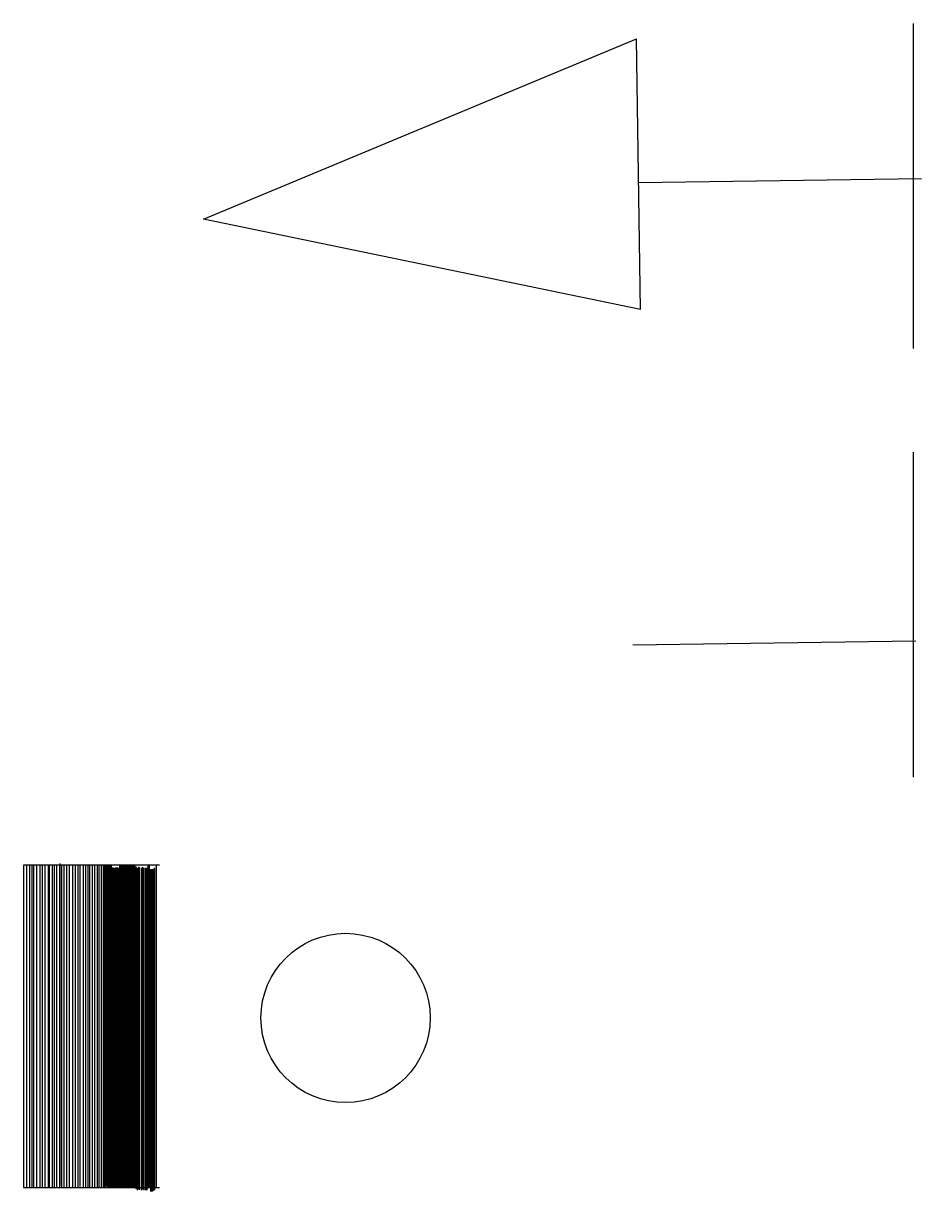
# Model space of a CAD drawing. Extents: x -2017610 to 288295, y -639251 to 250994.
# Drawn here: x -341800 to -340585, y -292510 to -290930 of the extents above; entities that cross this region are included whole.
import ezdxf

# ---------------------------------------------------------------- set-up
doc = ezdxf.new("R2010")
doc.units = 0
doc.header["$LTSCALE"] = 2
doc.header["$MEASUREMENT"] = 0
doc.layers.add('DIM', color=8, linetype='CONTINUOUS')

msp = doc.modelspace()

# ---------------------------------------------------------------- linework, layer by layer
at = {"layer": 'DIM', "color": 4}
for p, q in [((-340596.6, -290929.5), (-340596.6, -291369.5)), ((-341556.4, -291194.4), (-340970.6, -290950.6)), ((-340965.4, -291316.8), (-340970.6, -290950.6)), ((-340585, -291139.8), (-340967.8, -291145.2)), ((-340965.4, -291316.8), (-341556.4, -291194.4)), ((-340596.6, -291509.5), (-340596.6, -291949.5)), ((-340592.8, -291765.2), (-340975.7, -291770.6)), ((-341615.9, -292068.3), (-341800, -292068.3)), ((-341800, -292068.3), (-341800, -292504.2)), ((-341795.3, -292503.6), (-341795.3, -292067.7)), ((-341791.1, -292504.2), (-341791.1, -292068.3)), ((-341788.2, -292504.2), (-341788.2, -292068.3)), ((-341785.8, -292504.2), (-341785.8, -292068.3)), ((-341781.6, -292504.2), (-341781.6, -292068.3)), ((-341777.5, -292504.2), (-341777.5, -292068.3)), ((-341774.1, -292504.2), (-341774.1, -292068.3)), ((-341770.5, -292504.2), (-341770.5, -292068.3)), ((-341766.2, -292504.2), (-341766.2, -292068.3)), ((-341764.8, -292504.2), (-341764.8, -292068.3)), ((-341760.6, -292504.2), (-341760.6, -292068.3)), ((-341757.9, -292504.2), (-341757.9, -292067.8)), ((-341754.8, -292504.2), (-341754.8, -292067.8)), ((-341750.8, -292504.2), (-341750.8, -292068.3)), ((-341750.3, -292501.8), (-341750.3, -292065.9)), ((-341747.8, -292504.2), (-341747.8, -292068.3)), ((-341744.9, -292503.6), (-341744.9, -292067.7)), ((-341741.3, -292504.2), (-341741.3, -292068.3)), ((-341737.4, -292504.2), (-341737.4, -292068.3)), ((-341733.1, -292504.2), (-341733.1, -292068.3)), ((-341729.5, -292504.2), (-341729.5, -292067.8)), ((-341725.9, -292504.2), (-341725.9, -292067.8)), ((-341723.1, -292503), (-341723.1, -292068.3)), ((-341718.8, -292504.2), (-341718.8, -292068.3)), ((-341715.4, -292504.2), (-341715.4, -292068.3)), ((-341712.3, -292504.2), (-341712.3, -292068.3)), ((-341710.2, -292504.2), (-341710.2, -292068.3)), ((-341706.6, -292504.2), (-341706.6, -292068.3)), ((-341703.2, -292504.2), (-341703.2, -292068.3)), ((-341699.6, -292503.6), (-341699.6, -292067.7)), ((-341697.6, -292504.2), (-341697.6, -292068.3)), ((-341694.5, -292504.2), (-341694.5, -292068.3)), ((-341691.5, -292504.2), (-341691.5, -292068.3)), ((-341689.9, -292503.8), (-341689.9, -292067.9)), ((-341688.8, -292504.2), (-341688.8, -292068.3)), ((-341687.5, -292502.8), (-341687.5, -292068.3)), ((-341686, -292503.6), (-341686, -292068.3)), ((-341684.4, -292503.9), (-341684.4, -292068.3)), ((-341683.1, -292504.2), (-341683.1, -292068.3)), ((-341682.1, -292504.2), (-341682.1, -292068.3)), ((-341680.9, -292504.3), (-341680.9, -292068.3)), ((-341679.5, -292504.2), (-341679.5, -292071.7)), ((-341678.4, -292504.2), (-341678.4, -292071.7)), ((-341676.9, -292504.8), (-341676.9, -292072.3)), ((-341675.3, -292504.1), (-341675.3, -292071.5)), ((-341674.3, -292504.1), (-341674.3, -292071.5)), ((-341672.7, -292504.2), (-341672.7, -292071.7)), ((-341671, -292504.3), (-341671, -292071.8)), ((-341669.5, -292504.2), (-341669.5, -292068.3)), ((-341668, -292503.8), (-341668, -292067.9)), ((-341666.9, -292503.9), (-341666.9, -292068)), ((-341665.9, -292504.2), (-341665.9, -292068.3)), ((-341664.4, -292504.4), (-341664.4, -292068.5)), ((-341663.5, -292504.4), (-341663.5, -292068.5)), ((-341662.9, -292504.8), (-341662.9, -292068.9)), ((-341661.5, -292504.2), (-341661.5, -292068.3)), ((-341660.5, -292504.2), (-341660.5, -292068.3)), ((-341659.2, -292504.2), (-341659.2, -292068.3)), ((-341658, -292504.2), (-341658, -292068.3)), ((-341657.1, -292503.9), (-341657.1, -292068)), ((-341656.3, -292504.2), (-341656.3, -292068.3)), ((-341655.4, -292504.1), (-341655.4, -292068.2)), ((-341654.4, -292504.2), (-341654.4, -292068.3)), ((-341653.5, -292504.2), (-341653.5, -292068.3)), ((-341652.5, -292503.8), (-341652.5, -292068.3)), ((-341651.3, -292504.2), (-341651.3, -292068.3)), ((-341650.5, -292504.3), (-341650.5, -292068.3)), ((-341649.1, -292504.5), (-341649.1, -292068.3)), ((-341647.3, -292506), (-341647.3, -292070.1)), ((-341645.5, -292507.8), (-341645.5, -292071.9)), ((-341643.9, -292506.5), (-341643.9, -292070.6)), ((-341642.7, -292507.4), (-341642.7, -292071.4)), ((-341640.1, -292507.8), (-341640.1, -292071.9)), ((-341638.2, -292506.9), (-341638.2, -292071)), ((-341636.5, -292507.8), (-341636.5, -292071.9)), ((-341634.3, -292507.8), (-341634.3, -292071.9)), ((-341632.6, -292507.8), (-341632.6, -292071.9)), ((-341631.1, -292503.4), (-341631.1, -292067.5)), ((-341629.4, -292503.4), (-341629.4, -292067.5)), ((-341624.1, -292509.1), (-341624.1, -292073.2)), ((-341622.1, -292507.8), (-341622.1, -292071.9)), ((-341620, -292504.2), (-341620, -292068.3)), ((-341627.5, -292509.6), (-341627.5, -292073.7)), ((-341627.1, -292510), (-341627.1, -292074.1)), ((-341625.4, -292509.6), (-341625.4, -292073.7)), ((-341800, -292504.2), (-341791.1, -292504.2)), ((-341800, -292504.2), (-341615.9, -292504.2)), ((-341785.8, -292504.2), (-341754.8, -292504.2))]:
    msp.add_line(p, q, dxfattribs=at)
msp.add_circle((-341364.2, -292275), 114.5, dxfattribs=at)

doc.saveas('drawing.dxf')
